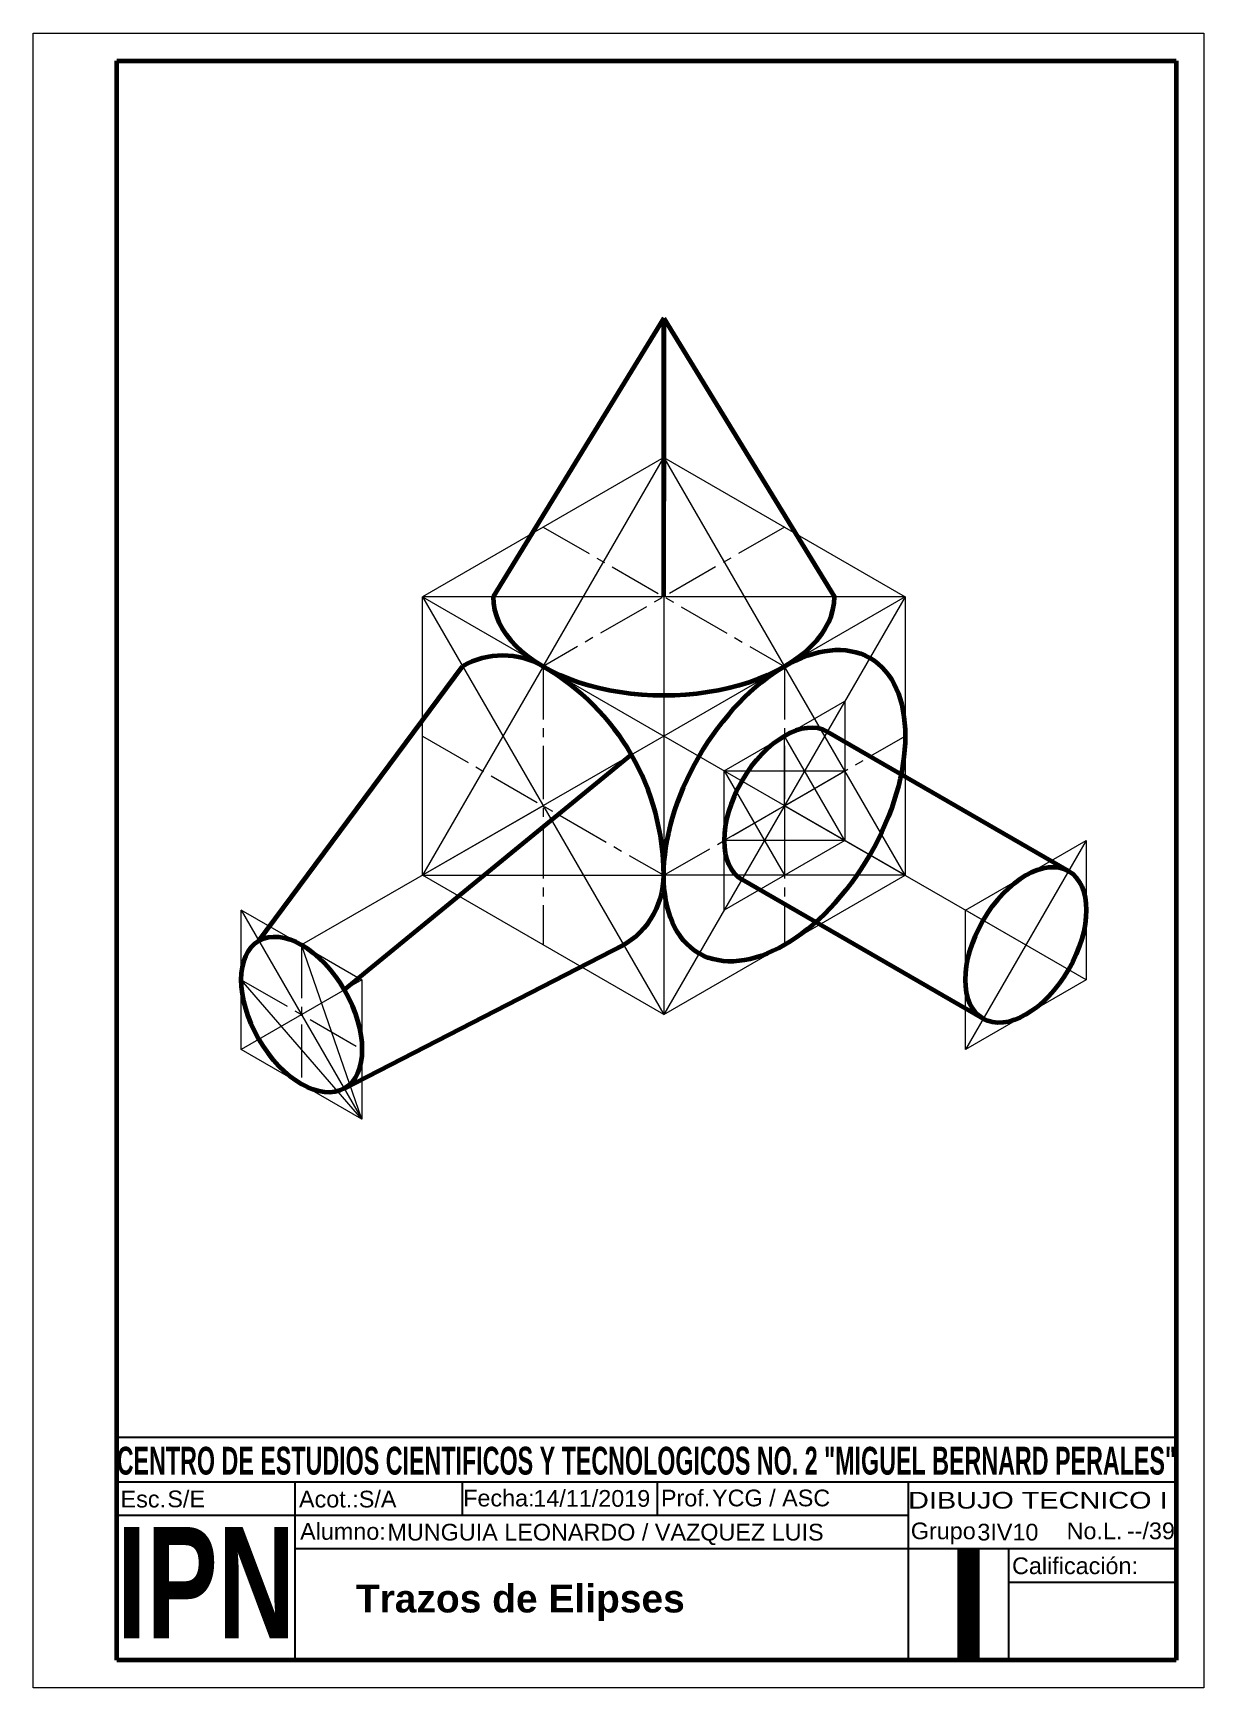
# Model space of a CAD drawing. Header units: millimetres. Extents: x 1910 to 2330, y 2956 to 3550.
import ezdxf
from ezdxf.enums import TextEntityAlignment as Align

# ---------------------------------------------------------------- set-up
doc = ezdxf.new("R2010")
doc.units = ezdxf.units.MM
doc.linetypes.add('CENTER2', pattern=[28.575, 19.05, -3.175, 3.175, -3.175])
for name, color, linetype, lineweight in [('Cuadro de Datos', 5, 'Continuous', 30), ('Linea Continua Gruesa', 4, 'Continuous', 70), ('Línea Continua Fina', 1, 'Continuous', 5), ('Línea de Ejes', 6, 'CENTER2', 5), ('Margen', 4, 'Continuous', 70)]:
    doc.layers.add(name, color=color, linetype=linetype, lineweight=lineweight)
doc.layers.add('Texto', color=1, linetype='Continuous')
doc.styles.add('IPN', font='', dxfattribs={"height": 20})
doc.styles.add('TEXT', font='arial.ttf', dxfattribs={"height": 3})
doc.styles.add('TÍTULO', font='', dxfattribs={"height": 5})
doc.styles.get('IPN').set_extended_font_data('Arial', bold=True)
doc.styles.get('TÍTULO').set_extended_font_data('Arial', bold=True)

# ---------------------------------------------------------------- blocks, each defined once
blk = doc.blocks.new('Cuadro de Datos Hoja A4')
at = {"layer": 'Cuadro de Datos'}
for p, q in [((15, 45), (205, 45)), ((15, 5), (15, 45)), ((205, 45), (205, 5)), ((15, 37), (205, 37)), ((47, 5), (47, 37)), ((77, 31), (77, 37)), ((112, 31), (112, 37)), ((157, 5), (157, 37)), ((15, 31), (157, 31)), ((47, 25), (205, 25)), ((175, 5), (175, 25)), ((175, 19), (205, 19)), ((205, 5), (15, 5))]:
    blk.add_line(p, q, dxfattribs=at)
at = {"layer": 'Línea Continua Fina'}
for p, q in [((0, 297), (210, 297)), ((0, 0), (0, 297)), ((210, 297), (210, 0)), ((210, 0), (0, 0))]:
    blk.add_line(p, q, dxfattribs=at)
at = {"layer": 'Margen'}
for p, q in [((15, 292), (205, 292)), ((15, 5), (15, 292)), ((205, 292), (205, 5)), ((205, 5), (15, 5))]:
    blk.add_line(p, q, dxfattribs=at)
at = {"layer": 'Línea Continua Fina', "color": 0}
for s, height, style, width, p, p2 in [('CENTRO DE ESTUDIOS CIENTIFICOS Y TECNOLOGICOS NO. 2 "MIGUEL BERNARD PERALES"', 5, 'TÍTULO', 0.597732, (15, 38.28), (205, 38.28)), ('DIBUJO TECNICO I', 3, 'TEXT', 1.23367, (156.95, 32.18), (203.48, 32.18)), ('IPN', 20, 'IPN', 0.687053, (15, 8.88), (47, 8.88))]:
    blk.add_text(s, height=height, dxfattribs=dict(at, style=style, width=width)).set_placement(p, p2, align=Align.FIT)
at = {"layer": 'Línea Continua Fina', "color": 0, "style": 'TEXT'}
for s, p in [('Fecha:', (77.14, 32.57)), ('Prof. ', (112.61, 32.57)), ('Esc.', (15.69, 32.39)), ('Acot.:', (47.69, 32.39)), ('Grupo              No.L.      ', (157.43, 26.68)), ('Calificación:', (175.59, 20.42))]:
    blk.add_text(s, height=3, dxfattribs=at).set_placement(p)
at = {"layer": 'Línea Continua Fina', "color": 0, "insert": (163.88, 24.97), "char_height": 20, "attachment_point": 1, "style": 'IPN'}
blk.add_mtext_dynamic_manual_height_columns('I', width=18, gutter_width=15, heights=[0], dxfattribs=at)
at = {"layer": 'Texto', "color": 0, "style": 'TEXT'}
blk.add_text('Alumno:', height=3, dxfattribs=at).set_placement((47.89, 26.59))
at = {"layer": 'Texto'}
for tag, p, height, style in [('ESC', (24.08, 32.42), 3, 'TEXT'), ('ACOT', (58.42, 32.39), 3, 'TEXT'), ('FECHA', (89.72, 32.51), 3, 'TEXT'), ('PROF', (121.78, 32.59), 3, 'TEXT'), ('NO', (196.19, 26.69), 3, 'TEXT'), ('ALUMNO', (63.56, 26.45), 3, 'TEXT'), ('GRUPO', (169.37, 26.46), 3, 'TEXT'), ('CUADRODEREFERENCIAS', (57.89, 13.54), 5, 'TÍTULO')]:
    blk.add_attdef(tag, p, '', height=height, dxfattribs=dict(at, style=style))

msp = doc.modelspace()

# ---------------------------------------------------------------- linework, layer by layer
at = {"layer": 'Linea Continua Gruesa'}
for p, q in [((2136.51, 3447.26), (2075.28, 3347.26)), ((2136.51, 3347.26), (2136.51, 3447.26)), ((2136.51, 3447.26), (2136.51, 3381.52)), ((2136.51, 3447.26), (2197.75, 3347.26)), ((1991.3, 3223.78), (2064.35, 3322.26)), ((2281.73, 3248.78), (2195.13, 3298.78)), ((2021.92, 3206.1), (2124.91, 3290.57)), ((2251.11, 3195.75), (2164.51, 3245.75)), ((2021.92, 3170.75), (2122.08, 3222.26))]:
    msp.add_line(p, q, dxfattribs=at)
at = {"layer": 'Línea Continua Fina'}
for p, q in [((2136.51, 3397.26), (2049.91, 3347.26)), ((2093.21, 3322.26), (2136.51, 3397.26)), ((2136.51, 3397.26), (2223.12, 3347.26)), ((2136.51, 3397.26), (2179.82, 3322.26)), ((2136.51, 3397.26), (2136.51, 3297.26)), ((2049.91, 3247.26), (2049.91, 3347.26)), ((2049.91, 3347.26), (2136.51, 3297.26)), ((2049.91, 3347.26), (2136.51, 3197.26)), ((2223.12, 3347.26), (2049.91, 3347.26)), ((2223.12, 3347.26), (2136.51, 3297.26)), ((2223.12, 3347.26), (2136.51, 3197.26)), ((2223.12, 3347.26), (2223.12, 3247.26)), ((2093.21, 3322.26), (2049.91, 3247.26)), ((2223.12, 3247.26), (2179.82, 3322.26)), ((2158.17, 3284.76), (2201.47, 3309.76)), ((2201.47, 3309.76), (2201.47, 3259.76)), ((2136.51, 3297.26), (2049.91, 3247.26)), ((2136.51, 3297.26), (2136.51, 3197.26)), ((2223.12, 3247.26), (2136.51, 3297.26)), ((2179.82, 3272.26), (2179.82, 3297.26)), ((2201.47, 3259.76), (2179.82, 3297.26)), ((2281.73, 3248.78), (2195.13, 3298.78)), ((2158.17, 3259.76), (2158.17, 3284.76)), ((2158.17, 3284.76), (2201.47, 3284.76)), ((2158.17, 3284.76), (2179.82, 3247.26)), ((2179.82, 3272.26), (2201.47, 3284.76)), ((2093.21, 3272.26), (2006.61, 3222.26)), ((2179.82, 3272.26), (2158.17, 3259.76)), ((2179.82, 3272.26), (2179.82, 3247.26)), ((2179.82, 3272.26), (2266.42, 3222.26)), ((2201.47, 3259.76), (2158.17, 3234.76)), ((2158.17, 3234.76), (2158.17, 3259.76)), ((2201.47, 3259.76), (2158.17, 3259.76)), ((2244.77, 3234.76), (2288.07, 3259.76)), ((2288.07, 3259.76), (2244.77, 3184.76)), ((2288.07, 3259.76), (2288.07, 3209.76)), ((2136.51, 3197.26), (2049.91, 3247.26)), ((2049.91, 3247.26), (2136.51, 3247.26)), ((2136.51, 3197.26), (2223.12, 3247.26)), ((2223.12, 3247.26), (2136.51, 3247.26)), ((2251.11, 3195.75), (2164.51, 3245.75)), ((2006.61, 3222.26), (1984.96, 3234.76)), ((1984.96, 3184.76), (1984.96, 3234.76)), ((1984.96, 3234.76), (2028.26, 3159.76)), ((2244.77, 3209.76), (2244.77, 3234.76)), ((2288.07, 3209.76), (2244.77, 3234.76)), ((2006.61, 3222.26), (2028.26, 3209.76)), ((2028.26, 3159.76), (2006.61, 3222.26)), ((2028.26, 3159.76), (1984.96, 3209.76)), ((2028.26, 3209.76), (1984.96, 3184.76)), ((2028.26, 3209.76), (2028.26, 3159.76)), ((2288.07, 3209.76), (2244.77, 3184.76)), ((2244.77, 3184.76), (2244.77, 3209.76)), ((2028.26, 3159.76), (1984.96, 3184.76))]:
    msp.add_line(p, q, dxfattribs=at)
at = {"layer": 'Línea de Ejes'}
for p, q in [((2093.21, 3372.26), (2179.82, 3322.26)), ((2179.82, 3372.26), (2093.21, 3322.26)), ((2093.21, 3322.26), (2093.21, 3222.26)), ((2179.82, 3322.26), (2179.82, 3222.26)), ((2049.91, 3297.26), (2136.51, 3247.26)), ((2136.51, 3247.26), (2223.12, 3297.26)), ((2006.61, 3222.26), (2006.61, 3172.26)), ((1984.96, 3209.76), (2028.26, 3184.76))]:
    msp.add_line(p, q, dxfattribs=at)
at = {"layer": 'Margen'}
for centre, radius, start, end in [((2078.78, 3297.26), 28.87, 60, 120), ((2049.91, 3247.26), 86.6, 0, 60), ((2107.65, 3247.26), 28.87, 294.43699, 0)]:
    msp.add_arc(centre, radius, start, end, dxfattribs=at)
for centre, major_axis, start_param, end_param in [((2136.51, 3347.26), (-61.24, 0), 6.283185, 9.424778), ((2179.82, 3272.26), (-15.31, -26.52), 3.141593, 6.283185)]:
    msp.add_ellipse(centre, major_axis=major_axis, ratio=0.57735, start_param=start_param, end_param=end_param, dxfattribs=at)
for centre, major_axis in [((2179.82, 3272.26), (-30.62, -53.03)), ((2266.42, 3222.26), (-15.31, -26.52)), ((2006.61, 3197.26), (15.31, -26.52))]:
    msp.add_ellipse(centre, major_axis=major_axis, ratio=0.57735, dxfattribs=at)

# ---------------------------------------------------------------- block references
at = {"layer": 'Linea Continua Gruesa', "xscale": 2, "yscale": 2, "zscale": 2}
msp.add_blockref('Cuadro de Datos Hoja A4', (1910.28, 2955.58), dxfattribs=at).add_auto_attribs({'CUADRODEREFERENCIAS': 'Trazos de Elipses', 'NO': '--/39', 'GRUPO': '3IV10', 'PROF': 'YCG / ASC', 'ACOT': 'S/A', 'ESC': 'S/E', 'ALUMNO': 'MUNGUIA LEONARDO / VAZQUEZ LUIS', 'FECHA': '14/11/2019'})

doc.saveas('drawing.dxf')
